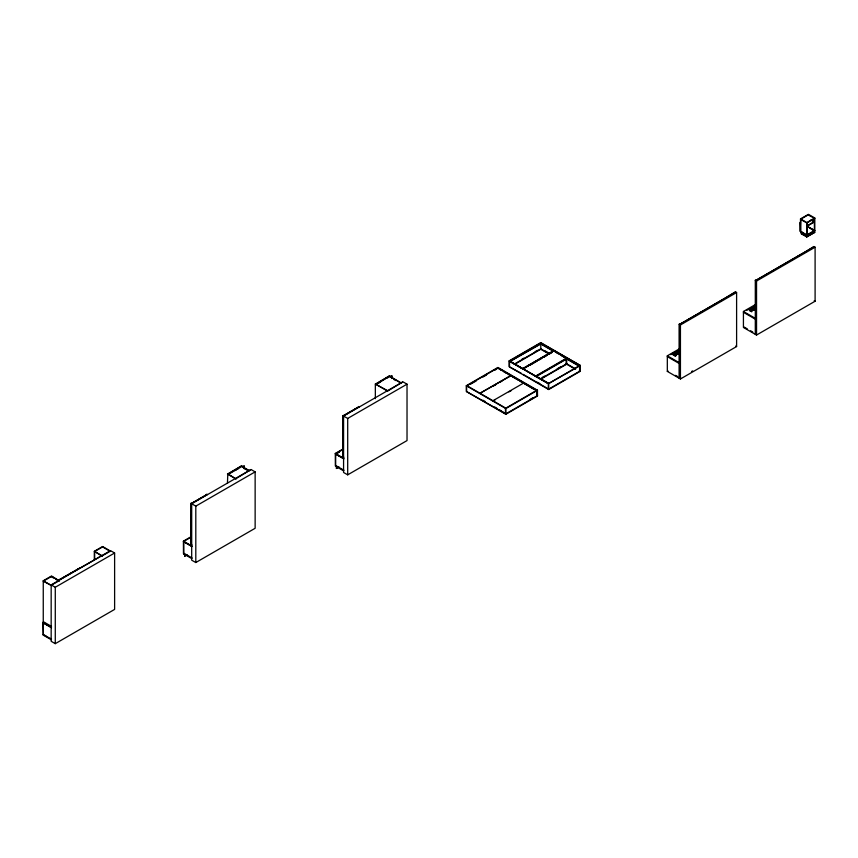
<?xml version="1.0" encoding="UTF-8"?>
<svg xmlns="http://www.w3.org/2000/svg" width="858" height="858" viewBox="0 0 858 858"><rect width="100%" height="100%" fill="white"/><g stroke="black" fill="none" stroke-linecap="round" stroke-linejoin="round"><path stroke-width="1.29" d="M675.418 354.987L674.806 354.268M677.144 353.335C681.359 355.523 673.487 351.383 675.064 353.164M678.464 354.139L679.375 353.346L675.943 352.316L676.919 351.834M754.568 310.21L753.249 309.395L754.568 310.21L755.48 309.406L754.053 310.221L751.168 309.223M749.613 310.242L749.795 310.06A1.931 1.115 60 0 1 750.643 310.135L750.932 310.317A1.737 1.008 60 0 1 751.651 311.111L751.662 311.057M375.343 398.67L375.343 384.019L387.966 390.894L402.552 382.057M375.783 383.858L389.618 375.772L391.044 377.005M376.136 384.062L389.264 376.072L401.533 383.065M376.447 384.245L389.661 376.212L400.45 382.85M377.22 383.805L380.62 381.842M387.398 377.928L389.661 376.619M390.733 376.415L392.117 376.029L391.087 376.619M227.445 483.301L227.799 473.82L236.068 479M227.842 473.841L241.72 465.776L243.146 467.009M43.254 622.468L43.254 580.769L51.534 575.997L59.449 580.973M94.316 559.62L94.316 551.297L102.585 546.514L110.5 551.083L102.199 555.855M228.153 474.431L241.72 466.602M228.196 474.045L241.334 466.055L249.635 470.752M58.312 580.319L51.534 576.404L43.254 581.188L51.523 585.542M95.345 551.104L102.585 546.932L110.5 551.49M234.942 470.516L238.331 468.554M242.835 466.42L244.219 466.023L244.219 468.693M243.189 466.623L244.219 466.023M191.967 544.927L190.98 545.506L190.98 503.346L192.321 502.981M343.854 457.239L342.868 457.807L342.868 415.647L344.208 415.283M59.095 579.89L91.356 561.679M207.11 494.433L191.334 503.549L191.334 545.709M359.009 406.746L343.221 415.851L343.221 458.011M51.169 584.888L110.5 550.632L114.618 553.002L114.618 609.405L55.277 643.661L51.169 641.291L51.169 584.888L55.277 587.258L114.618 553.002M59.449 580.566L51.148 585.328L43.254 580.769M190.98 503.346L195.806 506.134L255.137 471.879L255.137 528.281L195.806 562.537L191.688 560.167L191.688 503.753L251.019 469.498L255.137 471.879M342.868 415.647L347.694 418.436L407.024 384.18L407.024 440.583L347.694 474.839L343.575 472.468L343.575 416.055L402.917 381.799L407.024 384.18M43.608 621.857L51.523 626.426M191.688 558.569L183.462 553.721L183.419 541.141L190.369 537.129M343.575 470.87L335.349 466.023L335.317 453.442L342.267 449.431M191.173 537.119L183.419 541.548L191.688 546.321M343.071 449.42L335.317 453.861L343.575 458.633M43.608 623.09L51.523 627.659M184.138 541.956L192.042 546.525M336.025 454.268L343.94 458.837M509.137 360.864L540.776 342.599L580.33 365.551L580.33 371.257L548.691 389.532L509.137 366.688L509.137 360.864L548.691 383.816L548.691 389.532M466.28 385.725L497.919 367.46L537.473 390.293L537.473 395.999L505.834 414.275L466.28 391.43L466.28 385.725L505.834 408.558L537.473 390.293M541.13 342.803L509.491 361.068L509.491 366.892L521.332 373.327M498.273 367.664L466.634 385.928L466.634 391.645L505.834 413.856M509.491 361.186L548.691 383.408M470.42 384.245L476.211 380.952M483.022 376.973L486.497 375.01M494.487 370.399L496.771 369.026M467.696 386.229L466.988 386.229M541.13 343.79L509.845 361.486L540.776 343.629L554.086 351.308M184.138 553.378L192.042 557.947M336.025 465.69L343.94 470.248M521.567 359.513L523.82 358.204M535.124 351.683L537.387 350.375M515.572 363.384L541.13 348.627M514.779 364.253L541.13 349.034M336.379 466.709L336.379 468.307L338.696 466.977M184.491 554.407L184.845 556.209L187.162 554.869M336.379 468.307L339.049 467.181M51.523 639.071L43.254 634.716L45.871 635.81M479.944 393.254L510.8 375.847M522.447 368.715L553.378 350.858M480.019 393.296L510.875 375.482L510.875 376.254M566.591 358.569L553.732 350.74L522.876 368.961M493.65 385.746L495.935 384.427M501.651 381.124L499.367 382.443L501.737 381.177M493.693 385.768L496.021 384.47M530.029 365.197L536.904 361.229M539.199 359.91L541.484 358.59M543.779 357.26L547.211 355.276M549.506 353.957L551.801 352.638M800.514 231.692L800.514 218.897L808.429 214.339L814.757 217.986L814.757 232.379L806.842 236.947L801.147 233.655L801.147 232.057M807.303 215.401L800.514 219.316L806.842 222.962L814.757 218.404L808.075 214.95M523.809 382.947L492.524 400.965M535.381 376.222L566.591 358.161M492.878 401.179L495.163 399.807M508.869 391.891L511.239 390.615M510.553 361.486L535.735 376.383L566.666 358.569M536.089 376.641L567.02 358.773M800.514 218.897L806.842 222.554L814.757 217.986M542.256 377.466L544.54 376.136M557.142 368.865L560.585 366.881M566.312 363.577L565.958 358.569M541.462 378.335L566.666 363.781M540.669 379.193L567.02 363.985M807.206 225.729L814.403 221.578L811.239 219.745M807.206 226.137L814.403 221.986L811.239 220.163M808.075 226.92L814.757 230.362L806.488 235.135L806.488 236.733L814.757 232.379M801.865 232.057L801.501 233.859L805.844 235.961M809.416 227.692L813.052 230.201M540.776 343.007L579.976 365.229L579.976 371.053L548.337 389.317L548.337 383.612M579.976 365.347L548.337 383.708L580.33 365.551M505.469 413.653L499.152 409.598M529.536 399.764L532.968 397.78M578.903 371.257L579.622 371.257L579.622 365.433M537.119 395.795L505.469 414.071L505.469 408.354L537.119 390.09L537.473 395.999M680.18 377.681L679.193 378.249L679.193 324.238L680.533 323.874M755.297 334.309L755.297 280.298L757.035 279.708M735.714 292.02L679.547 324.442L679.547 378.453L680.533 377.885M814.21 246.696L755.651 280.512L755.651 334.523M679.193 324.238L680.437 324.957L736.604 292.535L736.604 346.546L680.437 378.968L667.32 371.396L667.32 355.813L679.815 348.595M755.297 280.298L756.541 281.027L815.1 247.211L815.1 301.222L756.541 335.038L743.425 327.466L743.425 311.486L755.008 304.794M746.9 310.296L749.216 308.955M668.028 356.22L667.32 356.628L679.193 363.481M670.731 354.665L674.141 352.692M674.656 352.659L680.147 349.496M750.793 308.923L755.147 306.188M680.169 349.689L674.688 352.853L677.949 354.161L679.375 353.346M751.372 308.515L752.906 308.901M752.659 307.775L752.112 308.086L753.667 308.816M754.386 306.778L755.029 306.671M674.731 352.928L680.394 349.646M751.254 308.837L752.713 307.883L754.632 308.612L753.131 309.406M752.713 307.765L754.472 307.239L752.026 308.773M755.276 306.467L754.343 307.014L755.716 307.529M677.616 351.394L677.938 350.943M678.56 350.847L679.472 350.364M752.016 308.44L754.418 308.376M754.665 306.907L755.576 306.424M675.922 352.713L678.367 351.212M678.581 351.072L679.997 350.257M754.686 307.132L755.866 306.553M672.886 354.729L675.139 356.027M675.932 352.949L677.348 352.145M678.957 351.201L680.094 350.557M752.037 309.009L753.453 308.204M754.107 307.818L755.137 307.968M755.083 307.271L755.823 306.842M676.651 352.627L677.659 352.091M678.807 351.426L679.633 351.555M752.756 308.687L753.764 308.151M753.753 307.829L755.362 307.829M755.094 307.389L755.512 307.743M679.976 351.351L679.793 350.772M752.766 309.03L755.287 307.614M679.182 351.555L676.662 352.97L675.267 352.488M755.083 307.732L755.512 307.979M676.662 353.206L680.158 351.19M752.766 309.266L755.523 307.69M678.517 352.488L677.026 353.346L679.976 351.769M678.732 352.359L679.922 351.651L678.152 350.976M751.469 310.21L751.222 310.51A1.759 1.008 60 0 1 751.511 310.757L751.501 310.875M755.941 307.786L754.043 308.183M753.152 309.502L755.962 307.883M678.131 353.131L679.043 354.043L678.27 353.646M754.236 309.191L755.04 309.738L752.048 308.376M674.678 355.18L673.691 354A1.931 1.115 60 0 1 674.538 354.075L674.828 354.247A1.737 1.008 60 0 1 675.546 355.051L675.364 354.783M677.595 353.55L679.075 352.681M680.405 351.919L679.311 352.649L676.694 351.812M675.171 355.469L675.696 355.298M680.104 352.477L677.949 354.161M750.224 310.95L751.855 311.722M753.871 309.845L754.675 310.381L754.847 309.438L755.147 310.103M677.927 354.032L680.147 352.745M751.318 311.626L752.005 310.564M754.836 308.58L753.699 309.609L755.008 309.491M667.32 371.396L668.028 370.988M691.645 371.471L692.642 370.903M673.723 354.815L673.273 354.247L674.023 353.807L675.203 354.075L675.053 354.708M749.924 310.886L749.377 310.306L751.19 310.092M675.085 354.032L675.01 354.515A1.759 1.008 60 0 1 675.257 354.783L675.396 354.815M750.761 308.719L754.053 310.221M754.461 307.582L754.043 307.003M753.367 307.604L754.032 307.818M754.482 307.99L755.137 308.204M752.788 308.279L754.193 308.751M751.672 308.59L753.431 309.18M753.528 309.33L754.043 309.749M751.233 308.783L753.056 309.395M751.115 309.084L754.032 310.092M679.257 350.396L679.901 350.622M678.013 351.051L679.997 351.705M677.648 351.33L678.378 351.619M678.753 351.716L679.407 351.919M677.262 351.544L679.257 351.769M678.378 351.93L679.214 352.316M678.528 352.541L676.694 351.877L678.077 352.456M676.683 352.22L678.088 352.692M675.568 352.531L677.327 353.121M677.648 353.432L678.485 354.268M755.115 307.057L755.726 307.293M751.372 308.558L752.68 309.03M679.01 350.997L679.622 351.233M675.493 352.359L676.801 352.842M754.386 306.81L754.976 307.035M753.442 307.357L754.032 307.582M754.396 307.818L754.986 308.054M754.171 307.958L754.761 308.183M753.227 308.161L754.182 308.515M752.713 308.119L754.043 308.601M752.852 308.376L753.807 308.73M752.187 308.301L752.327 308.558M752.477 308.59L753.431 308.944M679.322 350.15L679.901 350.386M679.171 350.236L679.75 350.461M678.281 350.74L678.871 350.976M678.817 351.458L679.407 351.683M678.442 351.673L679.032 351.898M677.187 351.372L677.927 351.523M678.292 351.759L678.882 351.984M678.067 351.887L678.657 352.123M676.608 351.705L678.313 352.316M676.608 352.048L677.938 352.541M676.372 352.188L677.702 352.67M675.857 352.145L677.563 352.756M675.997 352.402L677.327 352.885M755.394 309.727L754.075 308.923M679.289 353.668L677.97 352.863M808.032 226.898L814.757 230.781L806.842 235.349L800.203 231.413L800.203 222.211L800.557 231.617M806.842 234.931L800.514 231.274L800.868 219.112M815.1 247.211L813.856 246.493L806.22 251.308M805.866 251.512L797.876 256.134M797.522 256.338L789.532 260.95M789.167 261.154L780.019 266.441M779.654 266.645L778.27 267.449M777.916 267.653L776.533 268.447M776.179 268.661L774.795 269.455M774.442 269.659L773.058 270.463M772.693 270.667L771.31 271.46M770.956 271.675L769.572 272.469M769.218 272.672L767.835 273.477M767.47 273.681L766.087 274.485M814.21 300.708L815.1 301.222M765.733 274.689L764.349 275.482M763.995 275.686L762.612 276.49M762.258 276.694L760.874 277.499M760.51 277.702L759.126 278.496M758.772 278.7L757.389 279.504M736.604 292.535L735.36 291.817L725.428 297.951M725.074 298.166L714.585 304.215M743.425 311.486L755.297 318.329M743.425 312.301L755.297 319.155M714.231 304.418L703.753 310.467M744.133 327.048L747.372 328.925M750.611 330.791L752.766 332.035M703.399 310.682L702.402 311.25M702.048 311.454L701.061 312.022M700.707 312.226L699.72 312.805M699.356 313.009L698.369 313.578M698.015 313.781L697.028 314.35M696.675 314.554L695.688 315.133M695.323 315.336L694.337 315.905M693.983 316.109L692.996 316.688M692.642 316.892L691.645 317.46M691.291 317.664L690.304 318.232M689.95 318.436L688.963 319.015M735.714 346.031L736.604 346.546M688.599 319.219L687.612 319.787M687.258 319.991L686.271 320.57M685.917 320.774L684.92 321.342M684.566 321.546L683.579 322.115M683.225 322.318L682.239 322.898M681.874 323.101L680.887 323.67M678.957 354L678.742 353.378M676.49 355.394L675.257 356.102M667.32 355.813L679.193 362.655M675.589 375.354L677.745 376.598M555.201 351.952L558.537 353.871M561.229 355.48L579.622 366.055M553.024 351.061L540.776 343.994L540.776 349.238L548.573 353.743M578.903 366.055L566.666 358.987L566.666 364.189L575.568 369.326M544.562 350.6L547.983 352.584M540.776 348.831L548.927 353.539M565.915 363.342L574.817 368.479M536.443 376.426L548.691 383.494M511.314 362.333L522.447 368.758M535.735 376.426L547.222 383.065M537.558 382.282L539.789 383.569M523.155 374.378L548.691 389.114M497.919 367.868L536.765 390.293L536.765 395.999M501.619 370.506L497.919 368.007L536.679 390.798M503.839 371.793L506.07 373.069M508.29 374.356L510.521 375.643M512.344 376.694L517.9 379.901M520.12 381.188L523.734 383.311M524.163 383.526L534.18 389.307M466.988 385.725L505.834 408.194L505.834 414.275M482.872 400.193L485.102 401.48M494.701 407.024L496.921 408.311M393.618 379.322L395.774 380.566M375.343 384.019L387.601 391.098M359.363 406.949L358.655 406.542L358.022 407.314M357.657 407.518L356.671 408.086M356.317 408.29L355.33 408.869M354.976 409.073L353.979 409.641M353.625 409.845L352.638 410.424M352.284 410.628L351.297 411.196M350.933 411.4L349.946 411.969M349.592 412.172L348.605 412.752M348.251 412.955L347.254 413.524M346.9 413.728L345.913 414.296M345.56 414.511L344.573 415.079M342.868 426.973L342.868 453.239M335.317 453.442L343.575 458.215M250.665 469.755L235.714 478.796L227.445 474.024M242.857 467.245L248.509 470.516M243.629 468.103L248.155 470.72M207.475 494.637L206.757 494.229L206.124 495.012M205.77 495.216L204.783 495.785M204.429 495.988L203.432 496.557M203.078 496.761L202.091 497.34M201.737 497.543L200.751 498.112M200.386 498.316L199.399 498.895M199.045 499.099L198.059 499.667M197.705 499.871L196.707 500.439M196.353 500.643L195.367 501.222M195.013 501.426L194.026 501.994M193.661 502.198L192.675 502.777M190.98 514.671L190.98 540.937M183.419 541.141L191.688 545.913M102.231 555.394L91.709 561.475M94.316 551.297L102.22 555.866M102.22 556.274L94.67 551.501L94.67 559.416M80.255 567.674L79.268 568.243M78.915 568.457L77.928 569.026M77.574 569.229L76.577 569.798M76.223 570.002L75.236 570.581M74.882 570.785L73.895 571.353M73.531 571.557L72.544 572.125M72.19 572.34L71.203 572.908M70.849 573.112L69.852 573.68M69.498 573.884L68.511 574.463M68.157 574.667L67.171 575.235M66.806 575.439L65.819 576.008M65.465 576.222L64.479 576.79M64.125 576.994L63.127 577.563M62.773 577.766L61.787 578.346M61.433 578.549L60.446 579.118M60.081 579.322L58.741 579.686L59.449 580.094M51.18 576.608L53.432 577.917M55.695 579.225L57.958 580.523M51.169 627.037L42.9 622.264L43.297 635.059M42.9 622.683L51.169 627.455M51.169 639.693L43.254 635.124L43.254 622.887M675.772 354.397L676.19 354.976L674.602 355.362M754.847 309.438L755.061 310.06M814.403 218.608L814.403 230.566M808.429 226.716L808.386 224.817M807.206 222.758L807.206 234.727M806.842 222.554L806.842 236.947M756.541 281.027L756.541 335.038M680.437 324.957L680.437 378.968M391.763 375.825L391.763 378.485M347.694 418.436L347.694 474.839M336.733 466.924L336.733 468.522M335.671 454.064L335.671 466.302M195.806 506.134L195.806 562.537M184.845 554.611L184.845 556.209M183.773 541.752L183.773 554M55.277 587.258L55.277 643.661M339.007 452.134L336.786 453.421L339.017 452.177M552.584 351.716L523.948 368.254L552.584 351.769"/></g></svg>
